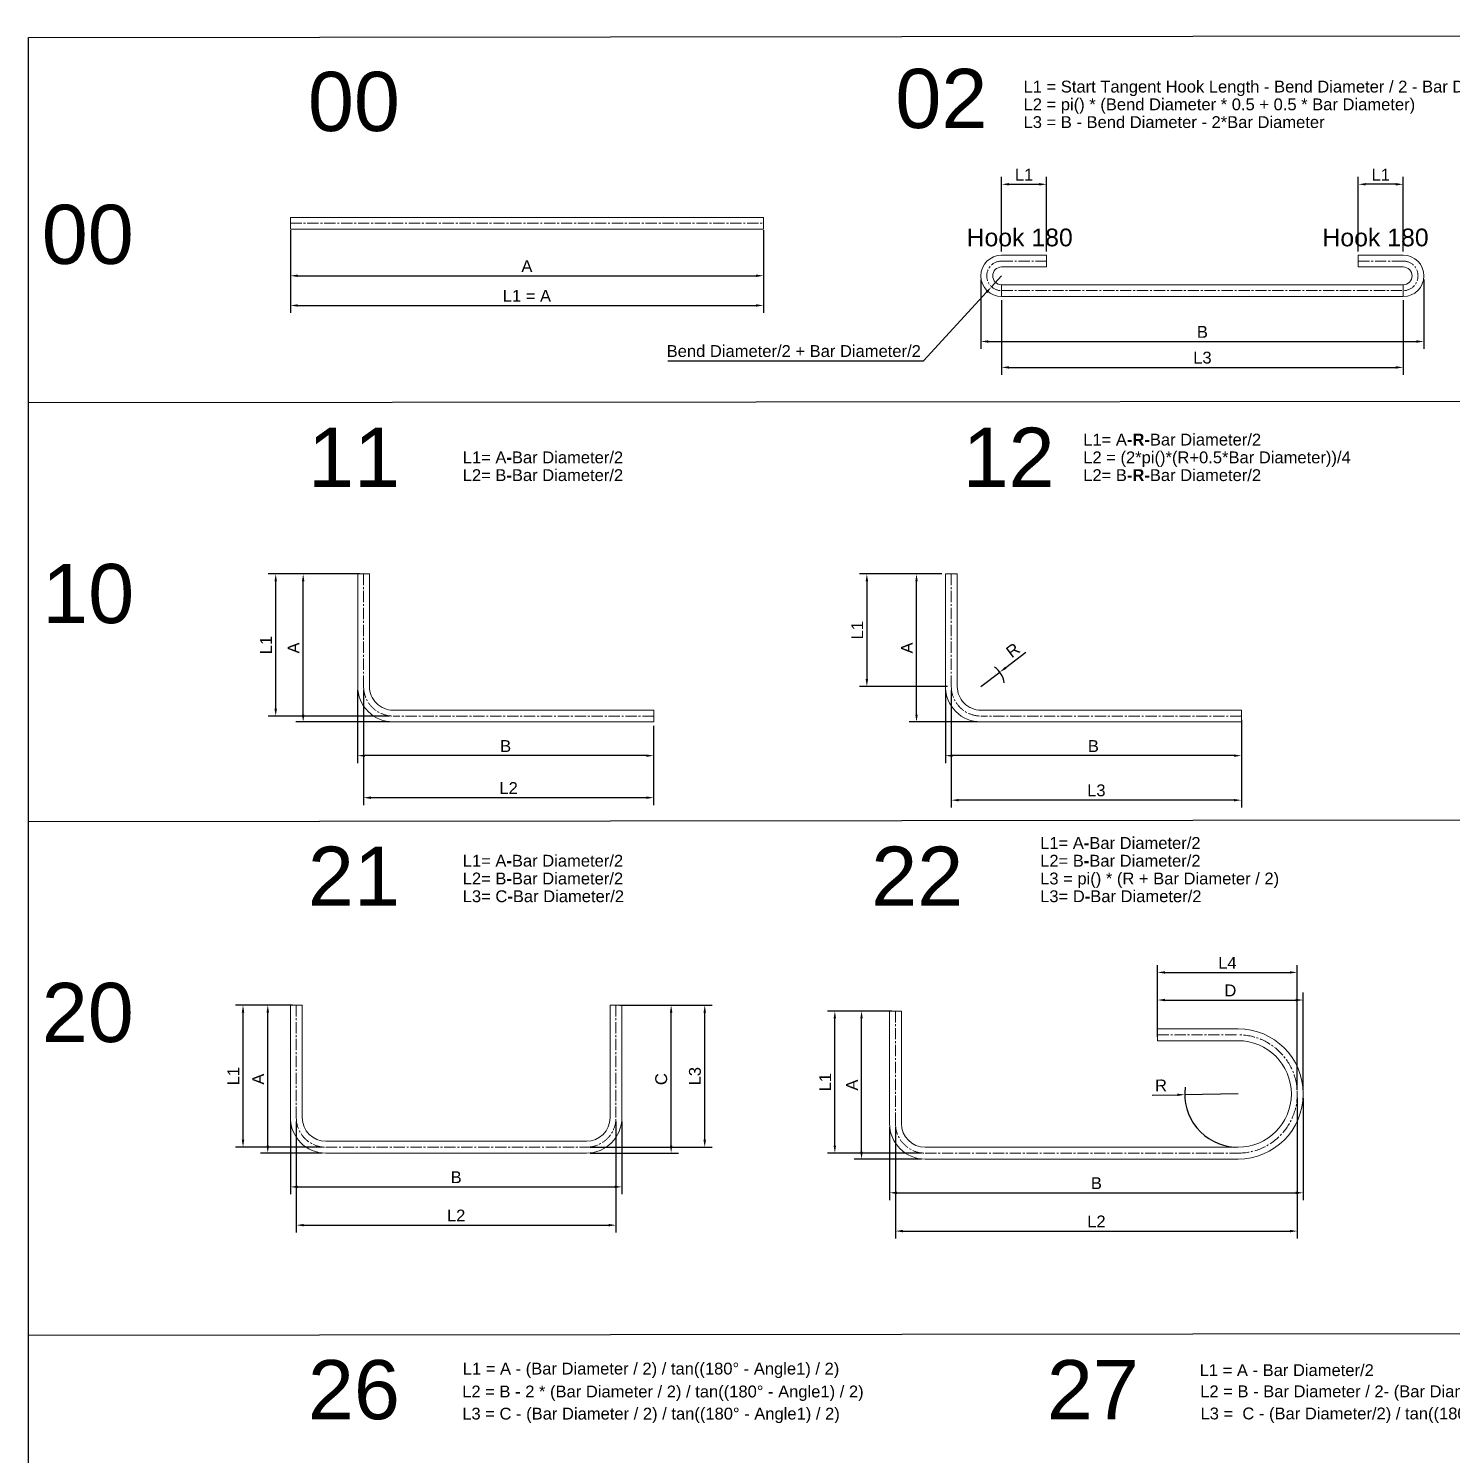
# Model space of a CAD drawing. Header units: metres. Extents: x 125 to 13754, y 1503 to 11930.
# Drawn here: x 125 to 2531, y 8920 to 11331 of the extents above; entities that cross this region are included whole.
import ezdxf

# ---------------------------------------------------------------- set-up
doc = ezdxf.new("R2010")
doc.units = ezdxf.units.M
doc.linetypes.add('CENTER2', pattern=[28.575, 19.05, -3.175, 3.175, -3.175])
doc.linetypes.add('HIDDEN', pattern=[9.525, 6.35, -3.175])
doc.layers.add('Border', color=6, linetype='HIDDEN')
for name, color, linetype, lineweight in [('CL', 5, 'CENTER2', 0), ('D-STR-DIM', 7, 'Continuous', 0), ('D-STR-STR1', 3, 'Continuous', 0), ('Rebar', 7, 'Continuous', 20)]:
    doc.layers.add(name, color=color, linetype=linetype, lineweight=lineweight)
doc.styles.add('Arial', font='arial.ttf')
doc.dimstyles.new('Check', dxfattribs={"dimscale": 10, "dimtxt": 2, "dimasz": 1.25, "dimexe": 1.25, "dimexo": 0.625, "dimtad": 1, "dimtoh": 1, "dimdec": 1, "dimtxsty": 'Arial', "dimcen": 2.5, "dimclrd": 8, "dimclre": 8, "dimclrt": 1, "dimaunit": 1, "dimadec": 3, "dimazin": 0, "dimtfac": 1, "dimtdec": 1, "dimtix": 1, "dimtmove": 0, "dimatfit": 3, "dimfxl": 1, "dimarcsym": 0})
doc.dimstyles.new('D1-1', dxfattribs={"dimscale": 10, "dimtxt": 2, "dimasz": 1.25, "dimexe": 1.25, "dimexo": 0.625, "dimtad": 1, "dimdec": 1, "dimtxsty": 'Arial', "dimcen": 2.5, "dimclrd": 8, "dimclre": 8, "dimclrt": 4, "dimadec": 1, "dimazin": 0, "dimtfac": 1, "dimtdec": 1, "dimtix": 1, "dimtmove": 0, "dimatfit": 3, "dimfxl": 1, "dimarcsym": 0})

# ---------------------------------------------------------------- blocks, each defined once
blk = doc.blocks.new('*D1')
at = {"layer": 'D-STR-DIM', "color": 8, "lineweight": -2, "transparency": 16777216}
for p, q in [((567.7, 10985.5), (567.7, 10900.7)), ((1366.8, 10985.5), (1366.8, 10900.7)), ((580.2, 10913.2), (1354.3, 10913.2))]:
    blk.add_line(p, q, dxfattribs=at)
at = {"layer": 'D-STR-DIM', "color": 8, "transparency": 16777216}
for points in [[(580.2, 10915.3), (580.2, 10911.1), (567.7, 10913.2)], [(1354.3, 10915.3), (1354.3, 10911.1), (1366.8, 10913.2)]]:
    blk.add_solid(points, dxfattribs=at)
at = {"layer": 'Defpoints', "color": 0, "transparency": 16777216}
for p in [(567.7, 10991.8), (1366.8, 10991.8), (1366.8, 10913.2)]:
    blk.add_point(p, dxfattribs=at)
at = {"layer": 'D-STR-DIM', "color": 4, "transparency": 16777216, "insert": (967.2, 10929.5), "char_height": 20, "attachment_point": 5, "style": 'Arial'}
blk.add_mtext('A', dxfattribs=at)
blk = doc.blocks.new('*D2')
at = {"layer": 'D-STR-DIM', "color": 8, "lineweight": -2, "transparency": 16777216}
for p, q in [((1674.1, 10213.1), (1674.1, 10090)), ((2174.1, 10153.1), (2174.1, 10090)), ((2161.6, 10102.5), (1686.6, 10102.5))]:
    blk.add_line(p, q, dxfattribs=at)
at = {"layer": 'D-STR-DIM', "color": 8, "transparency": 16777216}
for points in [[(1686.6, 10104.5), (1686.6, 10100.4), (1674.1, 10102.5)], [(2161.6, 10104.5), (2161.6, 10100.4), (2174.1, 10102.5)]]:
    blk.add_solid(points, dxfattribs=at)
at = {"layer": 'Defpoints', "color": 0, "transparency": 16777216}
for p in [(1674.1, 10219.4), (2174.1, 10159.4), (1674.1, 10102.5)]:
    blk.add_point(p, dxfattribs=at)
at = {"layer": 'D-STR-DIM', "color": 4, "transparency": 16777216, "insert": (1924.1, 10118.7), "char_height": 20, "attachment_point": 5, "style": 'Arial'}
blk.add_mtext('B', dxfattribs=at)
blk = doc.blocks.new('*D3')
at = {"layer": 'D-STR-STR1', "color": 8, "lineweight": -2, "transparency": 16777216}
for p, q in [((1810, 10276.8), (1776, 10251.1)), ((1734.1, 10219.4), (1766, 10243.5))]:
    blk.add_line(p, q, dxfattribs=at)
blk.add_arc((1734.1, 10219.4), 40, 8.9525, 54.9853, dxfattribs=at)
at = {"layer": 'D-STR-STR1', "color": 8, "transparency": 16777216}
blk.add_solid([(1774.8, 10252.7), (1777.3, 10249.4), (1766, 10243.5)], dxfattribs=at)
at = {"layer": 'Defpoints', "color": 0, "transparency": 16777216}
for p in [(1766, 10243.5), (1734.1, 10219.4)]:
    blk.add_point(p, dxfattribs=at)
at = {"layer": 'D-STR-STR1', "color": 4, "transparency": 16777216, "insert": (1788.2, 10280.6), "char_height": 20, "attachment_point": 5, "rotation": 37.0804, "style": 'Arial'}
blk.add_mtext('R', dxfattribs=at)
blk = doc.blocks.new('*D4')
at = {"layer": 'D-STR-DIM', "color": 8, "lineweight": -2, "transparency": 16777216}
for p, q in [((1667.9, 10409.4), (1612.8, 10409.4)), ((1625.3, 10171.9), (1625.3, 10396.9)), ((1727.9, 10159.4), (1612.8, 10159.4))]:
    blk.add_line(p, q, dxfattribs=at)
at = {"layer": 'D-STR-DIM', "color": 8, "transparency": 16777216}
for points in [[(1623.3, 10396.9), (1627.4, 10396.9), (1625.3, 10409.4)], [(1623.3, 10171.9), (1627.4, 10171.9), (1625.3, 10159.4)]]:
    blk.add_solid(points, dxfattribs=at)
at = {"layer": 'Defpoints', "color": 0, "transparency": 16777216}
for p in [(1625.3, 10409.4), (1674.1, 10409.4), (1734.1, 10159.4)]:
    blk.add_point(p, dxfattribs=at)
at = {"layer": 'D-STR-DIM', "color": 4, "transparency": 16777216, "insert": (1609.1, 10284.4), "char_height": 20, "attachment_point": 5, "rotation": 90, "style": 'Arial'}
blk.add_mtext('A', dxfattribs=at)
blk = doc.blocks.new('*D5')
at = {"layer": 'D-STR-DIM', "color": 8, "lineweight": -2, "transparency": 16777216}
for p, q in [((681.3, 10213.1), (681.3, 10090)), ((1181.3, 10153.1), (1181.3, 10090)), ((1168.8, 10102.5), (693.8, 10102.5))]:
    blk.add_line(p, q, dxfattribs=at)
at = {"layer": 'D-STR-DIM', "color": 8, "transparency": 16777216}
for points in [[(693.8, 10104.5), (693.8, 10100.4), (681.3, 10102.5)], [(1168.8, 10104.5), (1168.8, 10100.4), (1181.3, 10102.5)]]:
    blk.add_solid(points, dxfattribs=at)
at = {"layer": 'Defpoints', "color": 0, "transparency": 16777216}
for p in [(681.3, 10219.4), (1181.3, 10159.4), (681.3, 10102.5)]:
    blk.add_point(p, dxfattribs=at)
at = {"layer": 'D-STR-DIM', "color": 4, "transparency": 16777216, "insert": (931.3, 10118.7), "char_height": 20, "attachment_point": 5, "style": 'Arial'}
blk.add_mtext('B', dxfattribs=at)
blk = doc.blocks.new('*D6')
at = {"layer": 'D-STR-DIM', "color": 8, "lineweight": -2, "transparency": 16777216}
for p, q in [((675.1, 10409.4), (576.8, 10409.4)), ((589.3, 10171.9), (589.3, 10396.9)), ((735.1, 10159.4), (576.8, 10159.4))]:
    blk.add_line(p, q, dxfattribs=at)
at = {"layer": 'D-STR-DIM', "color": 8, "transparency": 16777216}
for points in [[(587.2, 10396.9), (591.4, 10396.9), (589.3, 10409.4)], [(587.2, 10171.9), (591.4, 10171.9), (589.3, 10159.4)]]:
    blk.add_solid(points, dxfattribs=at)
at = {"layer": 'Defpoints', "color": 0, "transparency": 16777216}
for p in [(589.3, 10409.4), (681.3, 10409.4), (741.3, 10159.4)]:
    blk.add_point(p, dxfattribs=at)
at = {"layer": 'D-STR-DIM', "color": 4, "transparency": 16777216, "insert": (573, 10284.4), "char_height": 20, "attachment_point": 5, "rotation": 90, "style": 'Arial'}
blk.add_mtext('A', dxfattribs=at)
blk = doc.blocks.new('*D13')
at = {"layer": 'D-STR-DIM', "color": 8, "lineweight": -2, "transparency": 16777216}
for p, q in [((567.7, 9484.7), (567.7, 9361.5)), ((1127.7, 9484.7), (1127.7, 9361.5)), ((580.2, 9374), (1115.2, 9374))]:
    blk.add_line(p, q, dxfattribs=at)
at = {"layer": 'D-STR-DIM', "color": 8, "transparency": 16777216}
for points in [[(580.2, 9376.1), (580.2, 9371.9), (567.7, 9374)], [(1115.2, 9376.1), (1115.2, 9371.9), (1127.7, 9374)]]:
    blk.add_solid(points, dxfattribs=at)
at = {"layer": 'Defpoints', "color": 0, "transparency": 16777216}
for p in [(567.7, 9491), (1127.7, 9491), (1127.7, 9374)]:
    blk.add_point(p, dxfattribs=at)
at = {"layer": 'D-STR-DIM', "color": 4, "transparency": 16777216, "insert": (847.7, 9390.3), "char_height": 20, "attachment_point": 5, "style": 'Arial'}
blk.add_mtext('B', dxfattribs=at)
blk = doc.blocks.new('*D14')
at = {"layer": 'D-STR-DIM', "color": 8, "lineweight": -2, "transparency": 16777216}
for p, q in [((1134, 9681), (1223.3, 9681)), ((1210.8, 9443.5), (1210.8, 9668.5)), ((1074, 9431), (1223.3, 9431))]:
    blk.add_line(p, q, dxfattribs=at)
at = {"layer": 'D-STR-DIM', "color": 8, "transparency": 16777216}
for points in [[(1208.8, 9668.5), (1212.9, 9668.5), (1210.8, 9681)], [(1208.8, 9443.5), (1212.9, 9443.5), (1210.8, 9431)]]:
    blk.add_solid(points, dxfattribs=at)
at = {"layer": 'Defpoints', "color": 0, "transparency": 16777216}
for p in [(1127.7, 9681), (1210.8, 9681), (1067.7, 9431)]:
    blk.add_point(p, dxfattribs=at)
at = {"layer": 'D-STR-DIM', "color": 4, "transparency": 16777216, "insert": (1194.2, 9556), "char_height": 20, "attachment_point": 5, "rotation": 90, "style": 'Arial'}
blk.add_mtext('C', dxfattribs=at)
blk = doc.blocks.new('*D15')
at = {"layer": 'D-STR-DIM', "color": 8, "lineweight": -2, "transparency": 16777216}
for p, q in [((561.5, 9681), (517, 9681)), ((529.5, 9443.5), (529.5, 9668.5)), ((621.5, 9431), (517, 9431))]:
    blk.add_line(p, q, dxfattribs=at)
at = {"layer": 'D-STR-DIM', "color": 8, "transparency": 16777216}
for points in [[(527.4, 9668.5), (531.6, 9668.5), (529.5, 9681)], [(527.4, 9443.5), (531.6, 9443.5), (529.5, 9431)]]:
    blk.add_solid(points, dxfattribs=at)
at = {"layer": 'Defpoints', "color": 0, "transparency": 16777216}
for p in [(529.5, 9681), (567.7, 9681), (627.7, 9431)]:
    blk.add_point(p, dxfattribs=at)
at = {"layer": 'D-STR-DIM', "color": 4, "transparency": 16777216, "insert": (513.3, 9556), "char_height": 20, "attachment_point": 5, "rotation": 90, "style": 'Arial'}
blk.add_mtext('A', dxfattribs=at)
blk = doc.blocks.new('*D16')
at = {"layer": 'D-STR-DIM', "color": 8, "lineweight": -2, "transparency": 16777216}
for p, q in [((2278.5, 9524.7), (2278.5, 9351.5)), ((1579.9, 9474.7), (1579.9, 9351.5)), ((1592.4, 9364), (2266, 9364))]:
    blk.add_line(p, q, dxfattribs=at)
at = {"layer": 'D-STR-DIM', "color": 8, "transparency": 16777216}
for points in [[(1592.4, 9366.1), (1592.4, 9361.9), (1579.9, 9364)], [(2266, 9366.1), (2266, 9361.9), (2278.5, 9364)]]:
    blk.add_solid(points, dxfattribs=at)
at = {"layer": 'Defpoints', "color": 0, "transparency": 16777216}
for p in [(2278.5, 9531), (1579.9, 9481), (2278.5, 9364)]:
    blk.add_point(p, dxfattribs=at)
at = {"layer": 'D-STR-DIM', "color": 4, "transparency": 16777216, "insert": (1929.2, 9380.3), "char_height": 20, "attachment_point": 5, "style": 'Arial'}
blk.add_mtext('B', dxfattribs=at)
blk = doc.blocks.new('*D17')
at = {"layer": 'D-STR-DIM', "color": 8, "lineweight": -2, "transparency": 16777216}
for p, q in [((2032.4, 9627.2), (2032.4, 9702.2)), ((2278.5, 9537.2), (2278.5, 9702.2)), ((2044.9, 9689.7), (2266, 9689.7))]:
    blk.add_line(p, q, dxfattribs=at)
at = {"layer": 'D-STR-DIM', "color": 8, "transparency": 16777216}
for points in [[(2044.9, 9691.7), (2044.9, 9687.6), (2032.4, 9689.7)], [(2266, 9691.7), (2266, 9687.6), (2278.5, 9689.7)]]:
    blk.add_solid(points, dxfattribs=at)
at = {"layer": 'Defpoints', "color": 0, "transparency": 16777216}
for p in [(2278.5, 9689.7), (2032.4, 9621), (2278.5, 9531)]:
    blk.add_point(p, dxfattribs=at)
at = {"layer": 'D-STR-DIM', "color": 4, "transparency": 16777216, "insert": (2155.5, 9705.9), "char_height": 20, "attachment_point": 5, "style": 'Arial'}
blk.add_mtext('D', dxfattribs=at)
blk = doc.blocks.new('*D18')
at = {"layer": 'D-STR-DIM', "color": 8, "lineweight": -2, "transparency": 16777216}
for p, q in [((1573.6, 9671), (1520, 9671)), ((1532.5, 9433.5), (1532.5, 9658.5)), ((1633.6, 9421), (1520, 9421))]:
    blk.add_line(p, q, dxfattribs=at)
at = {"layer": 'D-STR-DIM', "color": 8, "transparency": 16777216}
for points in [[(1530.4, 9658.5), (1534.6, 9658.5), (1532.5, 9671)], [(1530.4, 9433.5), (1534.6, 9433.5), (1532.5, 9421)]]:
    blk.add_solid(points, dxfattribs=at)
at = {"layer": 'Defpoints', "color": 0, "transparency": 16777216}
for p in [(1532.5, 9671), (1579.9, 9671), (1639.9, 9421)]:
    blk.add_point(p, dxfattribs=at)
at = {"layer": 'D-STR-DIM', "color": 4, "transparency": 16777216, "insert": (1516.3, 9546), "char_height": 20, "attachment_point": 5, "rotation": 90, "style": 'Arial'}
blk.add_mtext('A', dxfattribs=at)
blk = doc.blocks.new('Hook180')
at = {"layer": 'CL'}
blk.add_lwpolyline([(0, 0, -1), (50, 0), (50, -75.8)], format="xyb", dxfattribs=at)
at = {"layer": 'Rebar'}
for p, q in [((10, 0), (-10, 0)), ((40, -75.8), (60, -75.8))]:
    blk.add_line(p, q, dxfattribs=at)
for points in [[(-10, 0, -1), (60, 0), (60, -75.8)], [(10, 0, -1), (40, 0), (40, -75.8)]]:
    blk.add_lwpolyline(points, format="xyb", dxfattribs=at)
blk = doc.blocks.new('*D109')
at = {"layer": 'D-STR-DIM', "color": 8, "lineweight": -2, "transparency": 16777216}
for p, q in [((1734.1, 10906.8), (1734.1, 10789.6)), ((2482.4, 10906.8), (2482.4, 10789.6)), ((1746.6, 10802.1), (2469.9, 10802.1))]:
    blk.add_line(p, q, dxfattribs=at)
at = {"layer": 'D-STR-DIM', "color": 8, "transparency": 16777216}
for points in [[(1746.6, 10804.2), (1746.6, 10800.1), (1734.1, 10802.1)], [(2469.9, 10804.2), (2469.9, 10800.1), (2482.4, 10802.1)]]:
    blk.add_solid(points, dxfattribs=at)
at = {"layer": 'Defpoints', "color": 0, "transparency": 16777216}
for p in [(1734.1, 10913.1), (2482.4, 10913.1), (2482.4, 10802.1)]:
    blk.add_point(p, dxfattribs=at)
at = {"layer": 'D-STR-DIM', "color": 4, "transparency": 16777216, "insert": (2108.3, 10818.4), "char_height": 20, "attachment_point": 5, "style": 'Arial'}
blk.add_mtext('B', dxfattribs=at)
blk = doc.blocks.new('*D121')
at = {"layer": 'D-STR-DIM', "color": 8, "lineweight": -2, "transparency": 16777216}
for p, q in [((1769.1, 10871.8), (1769.1, 10745.9)), ((2447.4, 10871.8), (2447.4, 10745.9)), ((1781.6, 10758.4), (2434.9, 10758.4))]:
    blk.add_line(p, q, dxfattribs=at)
at = {"layer": 'D-STR-DIM', "color": 8, "transparency": 16777216}
for points in [[(1781.6, 10760.5), (1781.6, 10756.3), (1769.1, 10758.4)], [(2434.9, 10760.5), (2434.9, 10756.3), (2447.4, 10758.4)]]:
    blk.add_solid(points, dxfattribs=at)
at = {"layer": 'Defpoints', "color": 0, "transparency": 16777216}
for p in [(1769.1, 10878.1), (2447.4, 10878.1), (2447.4, 10758.4)]:
    blk.add_point(p, dxfattribs=at)
at = {"layer": 'D-STR-DIM', "color": 1, "transparency": 16777216, "insert": (2108.3, 10774.8), "char_height": 20, "attachment_point": 5, "style": 'Arial'}
blk.add_mtext('L3', dxfattribs=at)
blk = doc.blocks.new('*D122')
at = {"layer": 'D-STR-STR1', "color": 8, "lineweight": -2, "transparency": 16777216}
for p, q in [((1769.1, 10913.1), (1752.2, 10894.6)), ((1637.1, 10769.3), (1743.7, 10885.4)), ((1205, 10769.3), (1637.1, 10769.3))]:
    blk.add_line(p, q, dxfattribs=at)
at = {"layer": 'D-STR-STR1', "color": 8, "transparency": 16777216}
blk.add_solid([(1742.2, 10886.8), (1745.2, 10884), (1752.2, 10894.6)], dxfattribs=at)
at = {"layer": 'Defpoints', "color": 0, "transparency": 16777216}
for p in [(1769.1, 10913.1), (1752.2, 10894.6)]:
    blk.add_point(p, dxfattribs=at)
at = {"layer": 'D-STR-STR1', "color": 1, "transparency": 16777216, "insert": (1418, 10785.9), "char_height": 20, "attachment_point": 5, "style": 'Arial'}
blk.add_mtext('Bend Diameter/2 + Bar Diameter/2', dxfattribs=at)
blk = doc.blocks.new('*D123')
at = {"layer": 'D-STR-DIM', "color": 8, "lineweight": -2, "transparency": 16777216}
for p, q in [((1769.1, 10954.3), (1769.1, 11080.2)), ((1781.6, 11067.7), (1832.4, 11067.7)), ((1844.9, 10954.3), (1844.9, 11080.2))]:
    blk.add_line(p, q, dxfattribs=at)
at = {"layer": 'D-STR-DIM', "color": 8, "transparency": 16777216}
for points in [[(1781.6, 11069.8), (1781.6, 11065.7), (1769.1, 11067.7)], [(1832.4, 11069.8), (1832.4, 11065.7), (1844.9, 11067.7)]]:
    blk.add_solid(points, dxfattribs=at)
at = {"layer": 'Defpoints', "color": 0, "transparency": 16777216}
for p in [(1844.9, 11067.7), (1769.1, 10948.1), (1844.9, 10948.1)]:
    blk.add_point(p, dxfattribs=at)
at = {"layer": 'D-STR-DIM', "color": 1, "transparency": 16777216, "insert": (1807, 11084), "char_height": 20, "attachment_point": 5, "style": 'Arial'}
blk.add_mtext('L1 ', dxfattribs=at)
blk = doc.blocks.new('*D127')
at = {"layer": 'D-STR-DIM', "color": 8, "lineweight": -2, "transparency": 16777216}
for p, q in [((691.3, 10213.1), (691.3, 10019)), ((1181.3, 10153.1), (1181.3, 10019)), ((1168.8, 10031.5), (703.8, 10031.5))]:
    blk.add_line(p, q, dxfattribs=at)
at = {"layer": 'D-STR-DIM', "color": 8, "transparency": 16777216}
for points in [[(703.8, 10033.6), (703.8, 10029.4), (691.3, 10031.5)], [(1168.8, 10033.6), (1168.8, 10029.4), (1181.3, 10031.5)]]:
    blk.add_solid(points, dxfattribs=at)
at = {"layer": 'Defpoints', "color": 0, "transparency": 16777216}
for p in [(691.3, 10219.4), (1181.3, 10159.4), (691.3, 10031.5)]:
    blk.add_point(p, dxfattribs=at)
at = {"layer": 'D-STR-DIM', "color": 1, "transparency": 16777216, "insert": (936.3, 10047.8), "char_height": 20, "attachment_point": 5, "style": 'Arial'}
blk.add_mtext('L2', dxfattribs=at)
blk = doc.blocks.new('*D128')
at = {"layer": 'D-STR-DIM', "color": 8, "lineweight": -2, "transparency": 16777216}
for p, q in [((685.1, 10409.4), (530.4, 10409.4)), ((542.9, 10181.9), (542.9, 10396.9)), ((735.1, 10169.4), (530.4, 10169.4))]:
    blk.add_line(p, q, dxfattribs=at)
at = {"layer": 'D-STR-DIM', "color": 8, "transparency": 16777216}
for points in [[(540.8, 10396.9), (545, 10396.9), (542.9, 10409.4)], [(540.8, 10181.9), (545, 10181.9), (542.9, 10169.4)]]:
    blk.add_solid(points, dxfattribs=at)
at = {"layer": 'Defpoints', "color": 0, "transparency": 16777216}
for p in [(542.9, 10409.4), (691.3, 10409.4), (741.3, 10169.4)]:
    blk.add_point(p, dxfattribs=at)
at = {"layer": 'D-STR-DIM', "color": 1, "transparency": 16777216, "insert": (526.6, 10289.4), "char_height": 20, "attachment_point": 5, "rotation": 90, "style": 'Arial'}
blk.add_mtext('L1', dxfattribs=at)
blk = doc.blocks.new('*D138')
at = {"layer": 'D-STR-DIM', "color": 8, "lineweight": -2, "transparency": 16777216}
for p, q in [((571.5, 9681), (475.2, 9681)), ((487.7, 9453.5), (487.7, 9668.5)), ((621.5, 9441), (475.2, 9441))]:
    blk.add_line(p, q, dxfattribs=at)
at = {"layer": 'D-STR-DIM', "color": 8, "transparency": 16777216}
for points in [[(485.6, 9668.5), (489.8, 9668.5), (487.7, 9681)], [(485.6, 9453.5), (489.8, 9453.5), (487.7, 9441)]]:
    blk.add_solid(points, dxfattribs=at)
at = {"layer": 'Defpoints', "color": 0, "transparency": 16777216}
for p in [(487.7, 9681), (577.7, 9681), (627.7, 9441)]:
    blk.add_point(p, dxfattribs=at)
at = {"layer": 'D-STR-DIM', "color": 1, "transparency": 16777216, "insert": (471.4, 9561), "char_height": 20, "attachment_point": 5, "rotation": 90, "style": 'Arial'}
blk.add_mtext('L1', dxfattribs=at)
blk = doc.blocks.new('*D139')
at = {"layer": 'D-STR-DIM', "color": 8, "lineweight": -2, "transparency": 16777216}
for p, q in [((577.7, 9484.7), (577.7, 9296.8)), ((1117.7, 9484.7), (1117.7, 9296.8)), ((590.2, 9309.3), (1105.2, 9309.3))]:
    blk.add_line(p, q, dxfattribs=at)
at = {"layer": 'D-STR-DIM', "color": 8, "transparency": 16777216}
for points in [[(590.2, 9311.4), (590.2, 9307.2), (577.7, 9309.3)], [(1105.2, 9311.4), (1105.2, 9307.2), (1117.7, 9309.3)]]:
    blk.add_solid(points, dxfattribs=at)
at = {"layer": 'Defpoints', "color": 0, "transparency": 16777216}
for p in [(577.7, 9491), (1117.7, 9491), (1117.7, 9309.3)]:
    blk.add_point(p, dxfattribs=at)
at = {"layer": 'D-STR-DIM', "color": 1, "transparency": 16777216, "insert": (847.7, 9325.6), "char_height": 20, "attachment_point": 5, "style": 'Arial'}
blk.add_mtext('L2', dxfattribs=at)
blk = doc.blocks.new('*D140')
at = {"layer": 'D-STR-DIM', "color": 8, "lineweight": -2, "transparency": 16777216}
for p, q in [((1124, 9681), (1280.1, 9681)), ((1267.6, 9453.5), (1267.6, 9668.5)), ((1074, 9441), (1280.1, 9441))]:
    blk.add_line(p, q, dxfattribs=at)
at = {"layer": 'D-STR-DIM', "color": 8, "transparency": 16777216}
for points in [[(1265.5, 9668.5), (1269.7, 9668.5), (1267.6, 9681)], [(1265.5, 9453.5), (1269.7, 9453.5), (1267.6, 9441)]]:
    blk.add_solid(points, dxfattribs=at)
at = {"layer": 'Defpoints', "color": 0, "transparency": 16777216}
for p in [(1117.7, 9681), (1267.6, 9681), (1067.7, 9441)]:
    blk.add_point(p, dxfattribs=at)
at = {"layer": 'D-STR-DIM', "color": 1, "transparency": 16777216, "insert": (1251.1, 9561), "char_height": 20, "attachment_point": 5, "rotation": 90, "style": 'Arial'}
blk.add_mtext('L3', dxfattribs=at)
blk = doc.blocks.new('*D196')
at = {"layer": 'D-STR-DIM', "color": 8, "lineweight": -2, "transparency": 16777216}
for p, q in [((1667.9, 10409.4), (1529, 10409.4)), ((1541.5, 10396.9), (1541.5, 10231.9)), ((1677.9, 10219.4), (1529, 10219.4))]:
    blk.add_line(p, q, dxfattribs=at)
at = {"layer": 'D-STR-DIM', "color": 8, "transparency": 16777216}
for points in [[(1539.4, 10396.9), (1543.6, 10396.9), (1541.5, 10409.4)], [(1539.4, 10231.9), (1543.6, 10231.9), (1541.5, 10219.4)]]:
    blk.add_solid(points, dxfattribs=at)
at = {"layer": 'Defpoints', "color": 0, "transparency": 16777216}
for p in [(1674.1, 10409.4), (1541.5, 10219.4), (1684.1, 10219.4)]:
    blk.add_point(p, dxfattribs=at)
at = {"layer": 'D-STR-DIM', "color": 1, "transparency": 16777216, "insert": (1525.2, 10314.4), "char_height": 20, "attachment_point": 5, "rotation": 90, "style": 'Arial'}
blk.add_mtext('L1', dxfattribs=at)
blk = doc.blocks.new('*D197')
at = {"layer": 'D-STR-DIM', "color": 8, "lineweight": -2, "transparency": 16777216}
for p, q in [((1684.1, 10213.1), (1684.1, 10014.8)), ((2174.1, 10163.1), (2174.1, 10014.8)), ((2161.6, 10027.3), (1696.6, 10027.3))]:
    blk.add_line(p, q, dxfattribs=at)
at = {"layer": 'D-STR-DIM', "color": 8, "transparency": 16777216}
for points in [[(1696.6, 10029.4), (1696.6, 10025.2), (1684.1, 10027.3)], [(2161.6, 10029.4), (2161.6, 10025.2), (2174.1, 10027.3)]]:
    blk.add_solid(points, dxfattribs=at)
at = {"layer": 'Defpoints', "color": 0, "transparency": 16777216}
for p in [(1684.1, 10219.4), (2174.1, 10169.4), (1684.1, 10027.3)]:
    blk.add_point(p, dxfattribs=at)
at = {"layer": 'D-STR-DIM', "color": 1, "transparency": 16777216, "insert": (1929.1, 10043.8), "char_height": 20, "attachment_point": 5, "style": 'Arial'}
blk.add_mtext('L3', dxfattribs=at)
blk = doc.blocks.new('*D220')
at = {"layer": 'D-STR-DIM', "color": 8, "lineweight": -2, "transparency": 16777216}
for p, q in [((1583.6, 9671), (1474.9, 9671)), ((1487.4, 9443.5), (1487.4, 9658.5)), ((1633.6, 9431), (1474.9, 9431))]:
    blk.add_line(p, q, dxfattribs=at)
at = {"layer": 'D-STR-DIM', "color": 8, "transparency": 16777216}
for points in [[(1485.3, 9658.5), (1489.4, 9658.5), (1487.4, 9671)], [(1485.3, 9443.5), (1489.4, 9443.5), (1487.4, 9431)]]:
    blk.add_solid(points, dxfattribs=at)
at = {"layer": 'Defpoints', "color": 0, "transparency": 16777216}
for p in [(1487.4, 9671), (1589.9, 9671), (1639.9, 9431)]:
    blk.add_point(p, dxfattribs=at)
at = {"layer": 'D-STR-DIM', "color": 1, "transparency": 16777216, "insert": (1471.1, 9551), "char_height": 20, "attachment_point": 5, "rotation": 90, "style": 'Arial'}
blk.add_mtext('L1', dxfattribs=at)
blk = doc.blocks.new('*D221')
at = {"layer": 'D-STR-DIM', "color": 8, "lineweight": -2, "transparency": 16777216}
for p, q in [((2268.5, 9524.7), (2268.5, 9286.8)), ((1589.9, 9474.7), (1589.9, 9286.8)), ((1602.4, 9299.3), (2256, 9299.3))]:
    blk.add_line(p, q, dxfattribs=at)
at = {"layer": 'D-STR-DIM', "color": 8, "transparency": 16777216}
for points in [[(1602.4, 9301.4), (1602.4, 9297.2), (1589.9, 9299.3)], [(2256, 9301.4), (2256, 9297.2), (2268.5, 9299.3)]]:
    blk.add_solid(points, dxfattribs=at)
at = {"layer": 'Defpoints', "color": 0, "transparency": 16777216}
for p in [(2268.5, 9531), (1589.9, 9481), (2268.5, 9299.3)]:
    blk.add_point(p, dxfattribs=at)
at = {"layer": 'D-STR-DIM', "color": 1, "transparency": 16777216, "insert": (1929.2, 9315.6), "char_height": 20, "attachment_point": 5, "style": 'Arial'}
blk.add_mtext('L2', dxfattribs=at)
blk = doc.blocks.new('*D222')
at = {"layer": 'D-STR-DIM', "color": 8, "lineweight": -2, "transparency": 16777216}
for p, q in [((2032.4, 9637.2), (2032.4, 9748.8)), ((2268.5, 9537.2), (2268.5, 9748.8)), ((2044.9, 9736.3), (2256, 9736.3))]:
    blk.add_line(p, q, dxfattribs=at)
at = {"layer": 'D-STR-DIM', "color": 8, "transparency": 16777216}
for points in [[(2044.9, 9738.3), (2044.9, 9734.2), (2032.4, 9736.3)], [(2256, 9738.3), (2256, 9734.2), (2268.5, 9736.3)]]:
    blk.add_solid(points, dxfattribs=at)
at = {"layer": 'Defpoints', "color": 0, "transparency": 16777216}
for p in [(2268.5, 9736.3), (2032.4, 9631), (2268.5, 9531)]:
    blk.add_point(p, dxfattribs=at)
at = {"layer": 'D-STR-DIM', "color": 1, "transparency": 16777216, "insert": (2150.5, 9752.5), "char_height": 20, "attachment_point": 5, "style": 'Arial'}
blk.add_mtext('L4', dxfattribs=at)
blk = doc.blocks.new('*D284')
at = {"layer": 'D-STR-DIM', "color": 8, "lineweight": -2, "transparency": 16777216}
for p, q in [((567.7, 10990.5), (567.7, 10850.5)), ((1366.8, 10990.5), (1366.8, 10850.5)), ((580.2, 10863), (1354.3, 10863))]:
    blk.add_line(p, q, dxfattribs=at)
at = {"layer": 'D-STR-DIM', "color": 8, "transparency": 16777216}
for points in [[(580.2, 10865.1), (580.2, 10861), (567.7, 10863)], [(1354.3, 10865.1), (1354.3, 10861), (1366.8, 10863)]]:
    blk.add_solid(points, dxfattribs=at)
at = {"layer": 'Defpoints', "color": 0, "transparency": 16777216}
for p in [(567.7, 10996.8), (1366.8, 10996.8), (1366.8, 10863)]:
    blk.add_point(p, dxfattribs=at)
at = {"layer": 'D-STR-DIM', "color": 1, "transparency": 16777216, "insert": (967.2, 10879.3), "char_height": 20, "attachment_point": 5, "style": 'Arial'}
blk.add_mtext('L1 = A', dxfattribs=at)
blk = doc.blocks.new('*D291')
at = {"layer": 'D-STR-STR1', "color": 8, "lineweight": -2, "transparency": 16777216}
for p, q in [((2023.4, 9529), (2066, 9529.6)), ((2168.5, 9531), (2078.5, 9529.7))]:
    blk.add_line(p, q, dxfattribs=at)
blk.add_arc((2168.5, 9531), 90, 172.8288, 266.0211, dxfattribs=at)
at = {"layer": 'D-STR-STR1', "color": 8, "transparency": 16777216}
blk.add_solid([(2066, 9531.6), (2066.1, 9527.5), (2078.5, 9529.7)], dxfattribs=at)
at = {"layer": 'Defpoints', "color": 0, "transparency": 16777216}
for p in [(2078.5, 9529.7), (2168.5, 9531)]:
    blk.add_point(p, dxfattribs=at)
at = {"layer": 'D-STR-STR1', "color": 4, "transparency": 16777216, "insert": (2038.3, 9545.4), "char_height": 20, "attachment_point": 5, "rotation": 0.7865, "style": 'Arial'}
blk.add_mtext('R', dxfattribs=at)
blk = doc.blocks.new('*D322')
at = {"layer": 'D-STR-DIM', "color": 8, "lineweight": -2, "transparency": 16777216}
for p, q in [((2371.6, 10954.3), (2371.6, 11080.2)), ((2434.9, 11067.7), (2384.1, 11067.7)), ((2447.4, 10954.3), (2447.4, 11080.2))]:
    blk.add_line(p, q, dxfattribs=at)
at = {"layer": 'D-STR-DIM', "color": 8, "transparency": 16777216}
for points in [[(2384.1, 11069.8), (2384.1, 11065.7), (2371.6, 11067.7)], [(2434.9, 11069.8), (2434.9, 11065.7), (2447.4, 11067.7)]]:
    blk.add_solid(points, dxfattribs=at)
at = {"layer": 'Defpoints', "color": 0, "transparency": 16777216}
for p in [(2371.6, 11067.7), (2371.6, 10948.1), (2447.4, 10948.1)]:
    blk.add_point(p, dxfattribs=at)
at = {"layer": 'D-STR-DIM', "color": 1, "transparency": 16777216, "insert": (2409.5, 11084), "char_height": 20, "attachment_point": 5, "style": 'Arial'}
blk.add_mtext('L1 ', dxfattribs=at)

msp = doc.modelspace()

# ---------------------------------------------------------------- linework, layer by layer
for p, q in [((125.39, 11315.67), (13753.94, 11330.87)), ((125.39, 1503.29), (125.39, 11315.67)), ((125.39, 10698.87), (13753.94, 10714.07)), ((125.39, 9991.13), (13753.94, 10006.33)), ((125.39, 9123.75), (13753.94, 9138.95))]:
    msp.add_line(p, q)
at = {"layer": 'CL'}
for p, q in [((567.7, 11001.79), (1366.79, 11001.79)), ((1769.07, 10888.06), (2447.44, 10888.06)), ((691.35, 10409.4), (691.35, 10219.4)), ((1684.13, 10409.4), (1684.13, 10219.4)), ((1181.35, 10169.4), (741.35, 10169.4)), ((2174.13, 10169.4), (1734.13, 10169.4)), ((577.7, 9680.97), (577.7, 9490.97)), ((1117.7, 9680.97), (1117.7, 9490.97)), ((1589.89, 9670.97), (1589.89, 9480.97)), ((2032.43, 9630.97), (2168.53, 9630.97)), ((627.7, 9440.97), (1067.7, 9440.97)), ((1639.89, 9430.97), (2168.53, 9430.97))]:
    msp.add_line(p, q, dxfattribs=at)
for centre, radius, start, end in [((741.35, 10219.4), 50, 180, 270), ((1734.13, 10219.4), 50, 180, 270), ((2168.53, 9530.97), 100, 270, 90), ((627.7, 9490.97), 50, 180, 270), ((1067.7, 9490.97), 50, 270, 0), ((1639.89, 9480.97), 50, 180, 270)]:
    msp.add_arc(centre, radius, start, end, dxfattribs=at)
at = {"layer": 'Rebar'}
for p, q in [((567.7, 11011.79), (567.7, 10991.79)), ((567.7, 11011.79), (1366.79, 11011.79)), ((1366.79, 10991.79), (1366.79, 11011.79)), ((567.7, 10991.79), (1366.79, 10991.79)), ((567.7, 9490.97), (567.7, 9680.97)), ((567.7, 9680.97), (587.7, 9680.97)), ((587.7, 9680.97), (587.7, 9490.97)), ((1127.7, 9680.97), (1107.7, 9680.97)), ((1107.7, 9680.97), (1107.7, 9490.97)), ((1127.7, 9490.97), (1127.7, 9680.97)), ((1579.89, 9480.97), (1579.89, 9670.97)), ((1579.89, 9670.97), (1599.89, 9670.97)), ((1599.89, 9670.97), (1599.89, 9480.97)), ((1067.7, 9450.97), (627.7, 9450.97)), ((627.7, 9430.97), (1067.7, 9430.97))]:
    msp.add_line(p, q, dxfattribs=at)
msp.add_lwpolyline([(1769.07, 10878.06), (2447.44, 10878.06), (2447.44, 10898.06), (1769.07, 10898.06)], close=True, dxfattribs=at)
for points in [[(681.35, 10219.4), (681.35, 10409.4), (701.35, 10409.4), (701.35, 10219.4, 0.4142136), (741.35, 10179.4), (1181.35, 10179.4), (1181.35, 10159.4), (741.35, 10159.4, -0.4142136)], [(1674.13, 10219.4), (1674.13, 10409.4), (1694.13, 10409.4), (1694.13, 10219.4, 0.4142136), (1734.13, 10179.4), (2174.13, 10179.4), (2174.13, 10159.4), (1734.13, 10159.4, -0.4142136)]]:
    msp.add_lwpolyline(points, format="xyb", close=True, dxfattribs=at)
for points in [[(2168.53, 9640.97), (2032.43, 9640.97), (2032.43, 9620.97), (2168.53, 9620.97)], [(2168.53, 9440.97), (1639.89, 9440.97)], [(1639.89, 9420.97), (2168.53, 9420.97)]]:
    msp.add_lwpolyline(points, dxfattribs=at)
for centre, radius, start, end in [((2168.53, 9530.97), 110, 270, 90), ((2168.53, 9530.97), 90, 270, 90), ((627.7, 9490.97), 60, 180, 270), ((627.7, 9490.97), 40, 180, 270), ((1067.7, 9490.97), 40, 270, 0), ((1067.7, 9490.97), 60, 270, 0), ((1639.89, 9480.97), 60, 180, 270), ((1639.89, 9480.97), 40, 180, 270)]:
    msp.add_arc(centre, radius, start, end, dxfattribs=at)

# ---------------------------------------------------------------- block references
at = {"layer": 'Border', "rotation": 90}
msp.add_blockref('Hook180', (1769.07, 10888.06), dxfattribs=at)
at = {"layer": 'Border', "xscale": -1, "rotation": 270}
msp.add_blockref('Hook180', (2447.44, 10888.06), dxfattribs=at)

# ---------------------------------------------------------------- texts
at = {"layer": 'Rebar', "style": 'Arial'}
for s, height, p in [('00', 100, (597.33, 11157.67)), ('02', 100, (1589.62, 11162.74)), ('00', 100, (147.76, 10933.17)), ('Hook 180', 30, (1709.88, 10962.95)), ('Hook 180', 30, (2311.03, 10962.95)), ('11', 100, (597.33, 10556.57)), ('12', 100, (1703.23, 10556.57)), ('10', 100, (148.47, 10326.37)), ('21', 100, (597.33, 9848.82)), ('22', 100, (1548.94, 9848.82)), ('20', 100, (147.76, 9618.62)), ('26', 100, (597.33, 8981.45)), ('27', 100, (1845.56, 8981.45))]:
    msp.add_text(s, height=height, dxfattribs=at).set_placement(p)
at = {"layer": 'Rebar', "color": 0, "style": 'Arial'}
for s, p in [('L1 = A - (Bar Diameter / 2) / tan((180° - Angle1) / 2)', (858.82, 9057.02)), ('L2 = B - 2 * (Bar Diameter / 2) / tan((180° - Angle1) / 2)', (857.96, 9018.33)), ('L3 = C - (Bar Diameter / 2) / tan((180° - Angle1) / 2)', (858.05, 8980.94))]:
    msp.add_text(s, height=20, dxfattribs=at).set_placement(p)
at = {"layer": 'Rebar', "color": 0, "char_height": 20, "attachment_point": 1, "style": 'Arial'}
for s, insert in [('L1 = Start Tangent Hook Length - Bend Diameter / 2 - Bar Diameter', (1806.16, 11242.81)), ('L2 = pi() * (Bend Diameter * 0.5 + 0.5 * Bar Diameter)', (1806.16, 11212.81)), ('L3 = B - Bend Diameter - 2*Bar Diameter', (1806.16, 11182.81)), ('L1= A{\\fArial|b1|i0|c128|p34;-R-}Bar Diameter/2', (1906.98, 10646.4)), ('L1= A{\\fArial|b1|i0|c128|p34;-}Bar Diameter/2', (858.82, 10616.4)), ('L2 = (2*pi()*(R+0.5*Bar Diameter))/4', (1906.98, 10616.4)), ('L2= B{\\fArial|b1|i0|c128|p34;-}Bar Diameter/2', (858.82, 10586.4)), ('L2= B{\\fArial|b1|i0|c128|p34;-R-}Bar Diameter/2', (1906.98, 10586.4)), ('L1= A{\\fArial|b1|i0|c128|p34;-}Bar Diameter/2', (1834.2, 9964.98)), ('L1= A{\\fArial|b1|i0|c128|p34;-}Bar Diameter/2', (858.82, 9934.98)), ('L2= B{\\fArial|b1|i0|c128|p34;-}Bar Diameter/2', (1834.2, 9934.98)), ('L2= B{\\fArial|b1|i0|c128|p34;-}Bar Diameter/2', (858.82, 9904.98)), ('L3 = pi() * (R + Bar Diameter / 2)', (1834.2, 9904.98)), ('L3= C{\\fArial|b1|i0|c128|p34;-}Bar Diameter/2', (858.82, 9874.98)), ('L3= D{\\fArial|b1|i0|c128|p34;-}Bar Diameter/2', (1834.2, 9874.98))]:
    msp.add_mtext_dynamic_manual_height_columns(s, width=1337.0646, gutter_width=50, heights=[0], dxfattribs=dict(at, insert=insert))
at = {"layer": 'Rebar', "color": 0, "char_height": 20, "attachment_point": 5, "style": 'Arial'}
for s, insert in [('L1 = A - Bar Diameter/2', (2250.75, 9064.25)), ('L2 = B - Bar Diameter / 2- (Bar Diameter/2) / tan((180 - Angle1)/2)', (2511.8, 9025.56)), ('L3 =  C - (Bar Diameter/2) / tan((180 - Angle1)/2)', (2406.69, 8988.17))]:
    msp.add_mtext(s, dxfattribs=dict(at, insert=insert))

# ---------------------------------------------------------------- dimensions: what is measured, and where the dimension line sits
at = {"layer": 'D-STR-DIM'}
for base, p1, p2, text, dimstyle, picture, middle in [((1844.88, 11067.75), (1769.07, 10948.06), (1844.88, 10948.06), 'L1 ', 'Check', '*D123', (1806.97, 11084.04)), ((1366.79, 10863.05), (567.7, 10996.79), (1366.79, 10996.79), 'L1 = A', 'Check', '*D284', (967.25, 10879.34)), ((1366.79, 10913.22), (567.7, 10991.79), (1366.79, 10991.79), 'A', 'D1-1', '*D1', (967.25, 10929.47)), ((2482.44, 10802.15), (1734.07, 10913.06), (2482.44, 10913.06), 'B', 'D1-1', '*D109', (2108.26, 10818.4)), ((2447.44, 10758.38), (1769.07, 10878.06), (2447.44, 10878.06), 'L3', 'Check', '*D121', (2108.26, 10774.85)), ((2268.53, 9736.26), (2032.43, 9630.97), (2268.53, 9530.97), 'L4', 'Check', '*D222', (2150.48, 9752.51)), ((2278.53, 9689.65), (2032.43, 9620.97), (2278.53, 9530.97), 'D', 'D1-1', '*D17', (2155.48, 9705.9)), ((2278.53, 9364.03), (1579.89, 9480.97), (2278.53, 9530.97), 'B', 'D1-1', '*D16', (1929.21, 9380.28)), ((2268.53, 9299.27), (1589.89, 9480.97), (2268.53, 9530.97), 'L2', 'Check', '*D221', (1929.21, 9315.56)), ((1127.7, 9374.03), (567.7, 9490.97), (1127.7, 9490.97), 'B', 'D1-1', '*D13', (847.7, 9390.28)), ((1117.7, 9309.27), (577.7, 9490.97), (1117.7, 9490.97), 'L2', 'Check', '*D139', (847.7, 9325.56))]:
    dim = msp.add_linear_dim(base=base, p1=p1, p2=p2, text=text, dimstyle=dimstyle, dxfattribs=at)
    dim.commit()
    dim.dimension.update_dxf_attribs({"geometry": picture, "text_midpoint": middle})
for base, p1, p2, angle, text, dimstyle, picture, middle in [((2371.63, 11067.75), (2447.44, 10948.06), (2371.63, 10948.06), 180, 'L1 ', 'Check', '*D322', (2409.54, 11084.04)), ((542.91, 10409.4), (741.35, 10169.4), (691.35, 10409.4), 90, 'L1', 'Check', '*D128', (526.62, 10289.4)), ((589.28, 10409.4), (741.35, 10159.4), (681.35, 10409.4), 90, 'A', 'D1-1', '*D6', (573.03, 10284.4)), ((1541.5, 10219.4), (1674.13, 10409.4), (1684.13, 10219.4), 90, 'L1', 'Check', '*D196', (1525.21, 10314.4)), ((1625.34, 10409.4), (1734.13, 10159.4), (1674.13, 10409.4), 90, 'A', 'D1-1', '*D4', (1609.09, 10284.4)), ((681.35, 10102.46), (1181.35, 10159.4), (681.35, 10219.4), 180, 'B', 'D1-1', '*D5', (931.35, 10118.71)), ((691.35, 10031.51), (1181.35, 10159.4), (691.35, 10219.4), 180, 'L2', 'Check', '*D127', (936.35, 10047.8)), ((1674.13, 10102.46), (2174.13, 10159.4), (1674.13, 10219.4), 180, 'B', 'D1-1', '*D2', (1924.13, 10118.71)), ((1684.13, 10027.33), (2174.13, 10169.4), (1684.13, 10219.4), 180, 'L3', 'Check', '*D197', (1929.13, 10043.8)), ((487.67, 9680.97), (627.7, 9440.97), (577.7, 9680.97), 90, 'L1', 'Check', '*D138', (471.38, 9560.97)), ((529.53, 9680.97), (627.7, 9430.97), (567.7, 9680.97), 90, 'A', 'D1-1', '*D15', (513.28, 9555.97)), ((1210.84, 9680.97), (1067.7, 9430.97), (1127.7, 9680.97), 90, 'C', 'D1-1', '*D14', (1194.24, 9555.97)), ((1267.58, 9680.97), (1067.7, 9440.97), (1117.7, 9680.97), 90, 'L3', 'Check', '*D140', (1251.11, 9560.97)), ((1487.36, 9670.97), (1639.89, 9430.97), (1589.89, 9670.97), 90, 'L1', 'Check', '*D220', (1471.07, 9550.97)), ((1532.51, 9670.97), (1639.89, 9420.97), (1579.89, 9670.97), 90, 'A', 'D1-1', '*D18', (1516.26, 9545.97))]:
    dim = msp.add_linear_dim(base=base, p1=p1, p2=p2, angle=angle, text=text, dimstyle=dimstyle, dxfattribs=at)
    dim.commit()
    dim.dimension.update_dxf_attribs({"geometry": picture, "text_midpoint": middle})
at = {"layer": 'D-STR-STR1'}
dim = msp.add_radius_dim(center=(1769.07, 10913.06), mpoint=(1752.16, 10894.64), text='Bend Diameter/2 + Bar Diameter/2', dimstyle='Check', dxfattribs=at)
dim.commit()
dim.dimension.update_dxf_attribs({"geometry": '*D122', "text_midpoint": (1417.95, 10769.32), "dimtype": 164})
for center, mpoint, picture, middle in [((1734.13, 10219.4), (1766.04, 10243.51), '*D3', (1788.2, 10280.63)), ((2168.53, 9530.97), (2078.54, 9529.73), '*D291', (2038.26, 9545.43))]:
    dim = msp.add_radius_dim(center=center, mpoint=mpoint, text='R', dimstyle='D1-1', dxfattribs=at)
    dim.commit()
    dim.dimension.update_dxf_attribs({"geometry": picture, "text_midpoint": middle})

doc.saveas('drawing.dxf')
